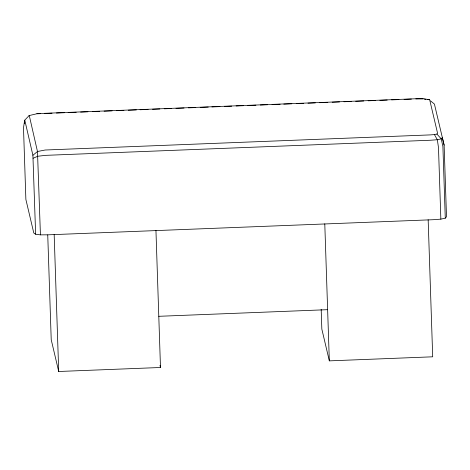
<?xml version="1.0" encoding="UTF-8"?>
<svg xmlns="http://www.w3.org/2000/svg" width="470" height="470" viewBox="0 0 470 470"><rect width="100%" height="100%" fill="white"/><g stroke="black" fill="none" stroke-linecap="round" stroke-linejoin="round"><path stroke-width="0.7" d="M430.508 100.85L434.427 104.087L444.127 145.148L446.5 216.782L445.278 218.168L440.854 219.143L433.234 219.707L48.175 234.818L40.432 234.859L35.638 234.242L32.9 155.288L37.477 151.51L45.149 150.012L430.209 134.902L434.439 134.585L436.894 134.044L437.576 133.274L429.662 99.728L421.931 98.512L36.871 113.628M40.432 234.859L37.477 151.51L29.246 115.444L24.64 120.267L23.5 127.793L25.873 199.427L33.787 232.979L35.638 234.242M429.662 99.728L427.312 99.569M33.088 158.255L37.776 156.257L45.49 155.353L430.544 140.236L437.317 139.737L441.248 138.867L442.335 137.634L444.127 145.148M29.011 115.608L36.613 113.816L40.279 113.669M44.679 113.499L52.011 113.211M56.418 113.035L64.484 112.718M68.15 112.577L76.216 112.26M80.617 112.089L87.955 111.801M92.355 111.625L99.687 111.337M104.087 111.167L112.16 110.85M116.56 110.679L123.892 110.391M128.292 110.215L136.359 109.898M140.031 109.757L148.097 109.44M152.497 109.269L159.829 108.981M164.23 108.805L171.568 108.517M175.968 108.347L184.034 108.029M188.435 107.853L195.767 107.565M200.173 107.395L208.239 107.078M211.905 106.937L219.972 106.62M224.372 106.443L231.71 106.155M236.11 105.985L243.442 105.697M247.843 105.527L255.915 105.21M260.315 105.033L267.647 104.745M272.048 104.575L280.114 104.258M283.786 104.117L291.852 103.8M296.253 103.623L303.585 103.335M307.985 103.165L315.323 102.877M319.723 102.701L327.79 102.389M332.19 102.213L339.522 101.925M343.928 101.755L351.26 101.467M355.661 101.291L363.727 100.98M368.128 100.803L375.465 100.515M379.866 100.345L387.198 100.057M391.598 99.881L398.936 99.593M404.071 99.393L411.403 99.105M415.803 98.935L423.082 98.917M158.79 316.304L327.631 309.677M47.74 234.93L51.218 339.722L58.709 371.488L160.487 367.493L155.946 230.459M321.18 309.354L321.838 329.1L329.329 360.866L432.7 356.806L428.158 219.772M424.492 99.135L425.902 99.352M436.894 134.044L441.248 138.867L442.899 146.534L445.278 218.168M434.439 134.585L437.317 139.737L438.481 147.51L440.854 219.143M159.988 365.372L160.487 367.493M32.9 155.288L24.787 120.167L24.652 123.704M324.782 223.838L329.329 360.866M54.168 234.454L58.709 371.488"/></g></svg>
